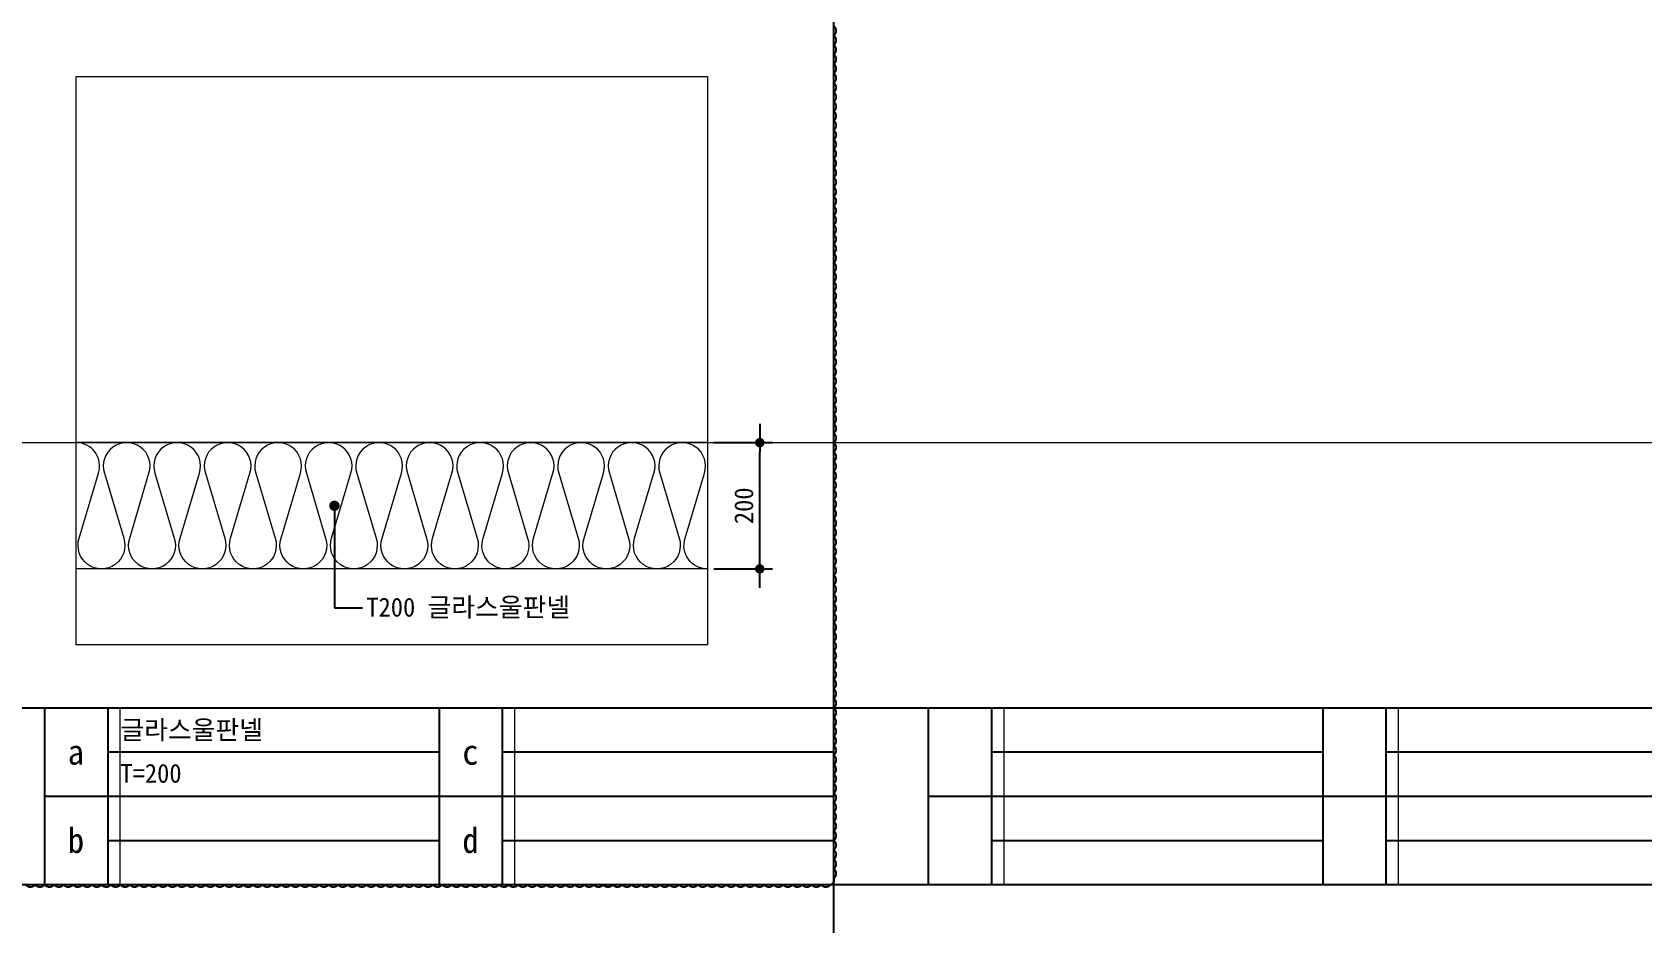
# Model space of a CAD drawing. Header units: millimetres. Extents: x 38 to 24868, y -11128 to 6117.
# Drawn here: x 18716 to 21266, y -8427 to -7017 of the extents above; entities that cross this region are included whole.
import ezdxf
from ezdxf.enums import TextEntityAlignment as Align

# ---------------------------------------------------------------- set-up
doc = ezdxf.new("R2010")
doc.units = ezdxf.units.MM
doc.layers.get('0').update_dxf_attribs({"linetype": 'CONTINUOUS'})
for name, color, linetype in [('A-DIMS', 7, 'CONTINUOUS'), ('A-MKXS-LEAD', 7, 'CONTINUOUS'), ('A-XXXX-TEXT', 3, 'CONTINUOUS')]:
    doc.layers.add(name, color=color, linetype=linetype)
for name, color, linetype, lineweight in [('A-WAXM-PANL', 6, 'CONTINUOUS', 20), ('A-XXXX-INSL2', 8, 'CONTINUOUS', 18), ('A-XXXX-TABL', 7, 'CONTINUOUS', 25), ('A-XXXX-TXT2', 3, 'CONTINUOUS', 25), ('REV-202205', 20, 'CONTINUOUS', 25)]:
    doc.layers.add(name, color=color, linetype=linetype, lineweight=lineweight)
doc.layers.add('A-XXXX-NPLT', color=144, linetype='CONTINUOUS', lineweight=15, plot=False)
doc.styles.add('HY울릉도L', font='')
doc.styles.add('돋움체', font='')
doc.styles.get('HY울릉도L').set_extended_font_data('HYwulM')
doc.styles.get('돋움체').set_extended_font_data('DotumChe')
doc.dimstyles.new('CDIM', dxfattribs={"dimtxt": 3, "dimasz": 1.5, "dimexe": 2, "dimexo": 1, "dimgap": 1, "dimtad": 1, "dimdec": 0, "dimrnd": 0.5, "dimzin": 0, "dimdsep": 32, "dimlunit": 6, "dimtxsty": 'HY울릉도L', "dimblk1": '_CIDOT', "dimblk2": '_CIDOT', "dimsah": 1, "dimcen": 5.5, "dimclrd": 2, "dimclre": 2, "dimclrt": 7, "dimadec": 0, "dimazin": 0, "dimtfac": 1, "dimtdec": 0, "dimtix": 1, "dimtmove": 2, "dimatfit": 1, "dimldrblk": '_CIDOT', "dimfxl": 1, "dimtolj": 1, "dimtzin": 0, "dimlwd": -1, "dimarcsym": 0})

# ---------------------------------------------------------------- blocks, each defined once
blk = doc.blocks.new('table')
at = {"layer": 'A-XXXX-NPLT'}
for p, q in [((1113.2, -1485), (1113.2, -1345)), ((1425.7, -1485), (1425.7, -1345)), ((1813.2, -1485), (1813.2, -1345)), ((2125.7, -1485), (2125.7, -1345))]:
    blk.add_line(p, q, dxfattribs=at)
at = {"layer": 'A-XXXX-TABL'}
for p, q in [((1678.2, -104.5), (1678.2, -2865.5)), ((104.5, -1345), (3778.2, -1345)), ((1053.2, -1345), (1053.2, -1485)), ((1103.2, -1345), (1103.2, -1485)), ((1365.7, -1345), (1365.7, -1485)), ((1415.7, -1345), (1415.7, -1485)), ((1753.2, -1345), (1753.2, -1485)), ((1803.2, -1345), (1803.2, -1485)), ((2065.7, -1345), (2065.7, -1485)), ((2115.7, -1345), (2115.7, -1485)), ((1103.2, -1380), (1365.7, -1380)), ((1415.7, -1380), (1678.2, -1380)), ((1803.2, -1380), (2065.7, -1380)), ((2115.7, -1380), (2378.2, -1380)), ((1053.2, -1415), (1678.2, -1415)), ((1753.2, -1415), (2378.2, -1415)), ((1103.2, -1450), (1365.7, -1450)), ((1415.7, -1450), (1678.2, -1450)), ((1803.2, -1450), (2065.7, -1450)), ((2115.7, -1450), (2378.2, -1450)), ((104.5, -1485), (3778.2, -1485))]:
    blk.add_line(p, q, dxfattribs=at)
blk = doc.blocks.new('_CIDOT')
at = {"color": 0, "linetype": 'ByBlock'}
blk.add_line((2, 0), (-1, 0), dxfattribs=at)
at = {"color": 0, "linetype": 'ByBlock', "const_width": 0.5}
blk.add_lwpolyline([(-0.25, 0, 1), (0.25, 0, 1)], format="xyb", close=True, dxfattribs=at)
blk = doc.blocks.new('*D58')
at = {"layer": 'A-DIMS', "lineweight": -2, "transparency": 16777216}
for p, q in [((19795.6, -7666.8), (19888.5, -7666.8)), ((19795.6, -7866.8), (19888.5, -7866.8))]:
    blk.add_line(p, q, dxfattribs=at)
at = {"layer": 'A-DIMS', "transparency": 16777216}
blk.add_line((19868.5, -7851.8), (19868.5, -7681.8), dxfattribs=at)
at = {"layer": 'A-DIMS', "transparency": 16777216, "xscale": 15, "yscale": 15, "zscale": 15}
for p, rotation in [((19868.5, -7666.8), 90), ((19868.5, -7866.8), 270)]:
    blk.add_blockref('_CIDOT', p, dxfattribs=dict(at, rotation=rotation))
at = {"layer": 'A-DIMS', "color": 3, "transparency": 16777216, "insert": (19843.4, -7766.8), "char_height": 30, "attachment_point": 5, "rotation": 90, "style": '돋움체'}
blk.add_mtext('\\A1;200', dxfattribs=at)

msp = doc.modelspace()

# ---------------------------------------------------------------- linework, layer by layer
at = {"layer": 'A-MKXS-LEAD'}
msp.add_line((19194.6, -7762.6), (19194.6, -7928.7), dxfattribs=at)
at = {"layer": 'A-MKXS-LEAD', "const_width": 8}
msp.add_lwpolyline([(19190.5, -7766.4, 1), (19198.8, -7767.2, 1)], format="xyb", close=True, dxfattribs=at)
at = {"layer": 'A-MKXS-LEAD'}
msp.add_lwpolyline([(19194.6, -7928.7), (19239, -7928.7)], dxfattribs=at)
at = {"layer": 'A-WAXM-PANL'}
for p, q in [((19785.6, -7666.8), (18785.6, -7666.8)), ((19785.6, -7866.8), (18785.6, -7866.8))]:
    msp.add_line(p, q, dxfattribs=at)
at = {"layer": 'A-XXXX-INSL2'}
msp.add_lwpolyline([(19785.6, -7866.8, -0.509266), (19750.2, -7818.3), (19780.8, -7715.2, 1.37259), (19710.2, -7715.2), (19740.8, -7818.3, -1.37259), (19670.2, -7818.3), (19700.8, -7715.2, 1.37259), (19630.2, -7715.2), (19660.8, -7818.3, -1.37259), (19590.2, -7818.3), (19620.8, -7715.2, 1.37259), (19550.2, -7715.2), (19580.8, -7818.3, -1.37259), (19510.2, -7818.3), (19540.8, -7715.2, 1.37259), (19470.2, -7715.2), (19500.8, -7818.3, -0.508699), (19465.5, -7866.8, -0.508699), (19430.2, -7818.3), (19460.8, -7715.2, 1.37259), (19390.2, -7715.2), (19420.8, -7818.3, -1.37259), (19350.2, -7818.3), (19380.8, -7715.2, 1.37259), (19310.2, -7715.2), (19340.8, -7818.3, -1.37259), (19270.2, -7818.3), (19300.8, -7715.2, 1.37259), (19230.2, -7715.2), (19260.8, -7818.3, -1.37259), (19190.2, -7818.3), (19220.8, -7715.2, 1.37259), (19150.2, -7715.2), (19180.8, -7818.3, -1.37259), (19110.2, -7818.3), (19140.8, -7715.2, 1.37259), (19070.2, -7715.2), (19100.8, -7818.3, -1.37259), (19030.2, -7818.3), (19060.8, -7715.2, 1.37259), (18990.2, -7715.2), (19020.8, -7818.3, -1.37259), (18950.2, -7818.3), (18980.8, -7715.2, 1.373893), (18910.3, -7715.2), (18940.9, -7818.3, -1.37259), (18870.3, -7818.3), (18900.9, -7715.2, 1.37259), (18830.3, -7715.2), (18860.9, -7818.3, -1.37259), (18790.3, -7818.3), (18820.9, -7715.2, 0.508699), (18785.6, -7666.8, 0.508699)], format="xyb", dxfattribs=at)
at = {"layer": 'A-XXXX-NPLT'}
msp.add_line((17185.6, -7666.8), (24185.6, -7666.8), dxfattribs=at)
msp.add_lwpolyline([(19785.6, -7086.8), (19785.6, -7986.8), (18785.6, -7986.8), (18785.6, -7086.8)], close=True, dxfattribs=at)
at = {"layer": 'REV-202205', "const_width": 3}
msp.add_lwpolyline([(18705.6, -8366.8, 0.520567), (18720.6, -8366.8, 0.520567), (18735.6, -8366.8, 0.520567), (18750.6, -8366.8, 0.520567), (18765.6, -8366.8, 0.520567), (18780.6, -8366.8, 0.520567), (18795.6, -8366.8, 0.520567), (18810.6, -8366.8, 0.520567), (18825.6, -8366.8, 0.520567), (18840.6, -8366.8, 0.520567), (18855.6, -8366.8, 0.520567), (18870.6, -8366.8, 0.520567), (18885.6, -8366.8, 0.520567), (18900.6, -8366.8, 0.520567), (18915.6, -8366.8, 0.520567), (18930.6, -8366.8, 0.520567), (18945.6, -8366.8, 0.520567), (18960.6, -8366.8, 0.520567), (18975.6, -8366.8, 0.520567), (18990.6, -8366.8, 0.520567), (19005.6, -8366.8, 0.520567), (19020.6, -8366.8, 0.520567), (19035.6, -8366.8, 0.520567), (19050.6, -8366.8, 0.520567), (19065.6, -8366.8, 0.520567), (19080.6, -8366.8, 0.520567), (19095.6, -8366.8, 0.520567), (19110.6, -8366.8, 0.520567), (19125.6, -8366.8, 0.520567), (19140.6, -8366.8, 0.520567), (19155.6, -8366.8, 0.520567), (19170.6, -8366.8, 0.520567), (19185.6, -8366.8, 0.520567), (19200.6, -8366.8, 0.520567), (19215.6, -8366.8, 0.520567), (19230.6, -8366.8, 0.520567), (19245.6, -8366.8, 0.520567), (19260.6, -8366.8, 0.520567), (19275.6, -8366.8, 0.520567), (19290.6, -8366.8, 0.520567), (19305.6, -8366.8, 0.520567), (19320.6, -8366.8, 0.520567), (19335.6, -8366.8, 0.520567), (19350.6, -8366.8, 0.520567), (19365.6, -8366.8, 0.520567), (19380.6, -8366.8, 0.520567), (19395.6, -8366.8, 0.520567), (19410.6, -8366.8, 0.520567), (19425.6, -8366.8, 0.520567), (19440.6, -8366.8, 0.520567), (19455.6, -8366.8, 0.520567), (19470.6, -8366.8, 0.520567), (19485.6, -8366.8, 0.520567), (19500.6, -8366.8, 0.520567), (19515.6, -8366.8, 0.520567), (19530.6, -8366.8, 0.520567), (19545.6, -8366.8, 0.520567), (19560.6, -8366.8, 0.520567), (19575.6, -8366.8, 0.520567), (19590.6, -8366.8, 0.520567), (19605.6, -8366.8, 0.520567), (19620.6, -8366.8, 0.520567), (19635.6, -8366.8, 0.520567), (19650.6, -8366.8, 0.520567), (19665.6, -8366.8, 0.520567), (19680.6, -8366.8, 0.520567), (19695.6, -8366.8, 0.520567), (19710.6, -8366.8, 0.520567), (19725.6, -8366.8, 0.520567), (19740.6, -8366.8, 0.520567), (19755.6, -8366.8, 0.520567), (19770.6, -8366.8, 0.520567), (19785.6, -8366.8, 0.520567), (19800.6, -8366.8, 0.520567), (19815.6, -8366.8, 0.520567), (19830.6, -8366.8, 0.520567), (19845.6, -8366.8, 0.520567), (19860.6, -8366.8, 0.520567), (19875.6, -8366.8, 0.520567), (19890.6, -8366.8, 0.520567), (19905.6, -8366.8, 0.520567), (19920.6, -8366.8, 0.520567), (19935.6, -8366.8, 0.520567), (19950.6, -8366.8, 0.520567), (19965.6, -8366.8, 0.520567), (19980.6, -8366.8, 0.520567), (19985.6, -8356.8, 0.520567), (19985.6, -8341.8, 0.520567), (19985.6, -8326.8, 0.520567), (19985.6, -8311.8, 0.520567), (19985.6, -8296.8, 0.520567), (19985.6, -8281.8, 0.520567), (19985.6, -8266.8, 0.520567), (19985.6, -8251.8, 0.520567), (19985.6, -8236.8, 0.520567), (19985.6, -8221.8, 0.520567), (19985.6, -8206.8, 0.520567), (19985.6, -8191.8, 0.520567), (19985.6, -8176.8, 0.520567), (19985.6, -8161.8, 0.520567), (19985.6, -8146.8, 0.520567), (19985.6, -8131.8, 0.520567), (19985.6, -8116.8, 0.520567), (19985.6, -8101.8, 0.520567), (19985.6, -8086.8, 0.520567), (19985.6, -8071.8, 0.520567), (19985.6, -8056.8, 0.520567), (19985.6, -8041.8, 0.520567), (19985.6, -8026.8, 0.520567), (19985.6, -8011.8, 0.520567), (19985.6, -7996.8, 0.520567), (19985.6, -7981.8, 0.520567), (19985.6, -7966.8, 0.520567), (19985.6, -7951.8, 0.520567), (19985.6, -7936.8, 0.520567), (19985.6, -7921.8, 0.520567), (19985.6, -7906.8, 0.520567), (19985.6, -7891.8, 0.520567), (19985.6, -7876.8, 0.520567), (19985.6, -7861.8, 0.520567), (19985.6, -7846.8, 0.520567), (19985.6, -7831.8, 0.520567), (19985.6, -7816.8, 0.520567), (19985.6, -7801.8, 0.520567), (19985.6, -7786.8, 0.520567), (19985.6, -7771.8, 0.520567), (19985.6, -7756.8, 0.520567), (19985.6, -7741.8, 0.520567), (19985.6, -7726.8, 0.520567), (19985.6, -7711.8, 0.520567), (19985.6, -7696.8, 0.520567), (19985.6, -7681.8, 0.520567), (19985.6, -7666.8, 0.520567), (19985.6, -7651.8, 0.520567), (19985.6, -7636.8, 0.520567), (19985.6, -7621.8, 0.520567), (19985.6, -7606.8, 0.520567), (19985.6, -7591.8, 0.520567), (19985.6, -7576.8, 0.520567), (19985.6, -7561.8, 0.520567), (19985.6, -7546.8, 0.520567), (19985.6, -7531.8, 0.520567), (19985.6, -7516.8, 0.520567), (19985.6, -7501.8, 0.520567), (19985.6, -7486.8, 0.520567), (19985.6, -7471.8, 0.520567), (19985.6, -7456.8, 0.520567), (19985.6, -7441.8, 0.520567), (19985.6, -7426.8, 0.520567), (19985.6, -7411.8, 0.520567), (19985.6, -7396.8, 0.520567), (19985.6, -7381.8, 0.520567), (19985.6, -7366.8, 0.520567), (19985.6, -7351.8, 0.520567), (19985.6, -7336.8, 0.520567), (19985.6, -7321.8, 0.520567), (19985.6, -7306.8, 0.520567), (19985.6, -7291.8, 0.520567), (19985.6, -7276.8, 0.520567), (19985.6, -7261.8, 0.520567), (19985.6, -7246.8, 0.520567), (19985.6, -7231.8, 0.520567), (19985.6, -7216.8, 0.520567), (19985.6, -7201.8, 0.520567), (19985.6, -7186.8, 0.520567), (19985.6, -7171.8, 0.520567), (19985.6, -7156.8, 0.520567), (19985.6, -7141.8, 0.520567), (19985.6, -7126.8, 0.520567), (19985.6, -7111.8, 0.520567), (19985.6, -7096.8, 0.520567), (19985.6, -7081.8, 0.520567), (19985.6, -7066.8, 0.520567), (19985.6, -7051.8, 0.520567), (19985.6, -7036.8, 0.520567), (19985.6, -7021.8, 0.520567), (19985.6, -7006.8, 0.520567)], format="xyb", dxfattribs=at)

# ---------------------------------------------------------------- block references
at = {"layer": 'A-XXXX-TABL', "xscale": 2, "yscale": 2, "zscale": 2}
msp.add_blockref('table', (16629.1, -5396.8), dxfattribs=at)

# ---------------------------------------------------------------- texts
at = {"layer": 'A-XXXX-TEXT', "style": '돋움체'}
msp.add_text('T200 글라스울판넬', height=30, dxfattribs=at).set_placement((19245.2, -7942.4))
at = {"layer": 'A-XXXX-TXT2', "style": '돋움체'}
for s, p in [('글라스울판넬', (18855.6, -8121.8)), ('T=200', (18855.6, -8190.6))]:
    msp.add_text(s, height=30, dxfattribs=at).set_placement(p, align=Align.MIDDLE_LEFT)
for s, p in [('a', (18785.1, -8156.8)), ('c', (19410.1, -8156.8)), ('b', (18785.3, -8296.8)), ('d', (19410.3, -8296.8))]:
    msp.add_text(s, height=40, dxfattribs=at).set_placement(p, align=Align.MIDDLE_CENTER)

# ---------------------------------------------------------------- dimensions: what is measured, and where the dimension line sits
at = {"layer": 'A-DIMS'}
dim = msp.add_linear_dim(base=(19868.5, -7666.8), p1=(19785.6, -7866.8), p2=(19785.6, -7666.8), angle=90, dimstyle='CDIM', override={"dimscale": 10, "dimtxsty": '돋움체', "dimclrd": 256, "dimclre": 256, "dimclrt": 3}, dxfattribs=at)
dim.commit()
dim.dimension.update_dxf_attribs({"geometry": '*D58', "text_midpoint": (19843.4, -7766.8)})

doc.saveas('drawing.dxf')
